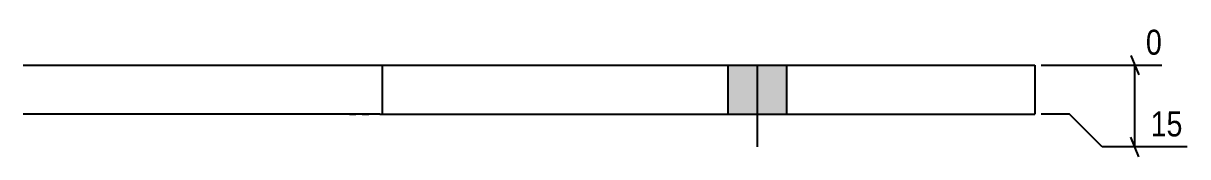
# Model space of a CAD drawing. Header units: millimetres. Extents: x 5 to 12482, y 5 to 335.
# Drawn here: x 6478.4 to 6835.3, y 4.8 to 45.6 of the extents above; entities that cross this region are included whole.
import ezdxf

# ---------------------------------------------------------------- set-up
doc = ezdxf.new("R2010")
doc.units = ezdxf.units.MM
doc.linetypes.add('DXK_LINE_DOT2', pattern=[3.9198, 1.9599, -1.9599])
doc.layers.add('MÅLSÆTNING', color=7, linetype='Continuous')
doc.layers.add('STÅL', color=7, linetype='Continuous')
doc.styles.add('Arial Narrow', font='ARIALN.TTF', dxfattribs={"height": 0.2})

msp = doc.modelspace()

# ---------------------------------------------------------------- hatches: boundary and pattern name
at = {"layer": 'STÅL', "linetype": 'Continuous'}
msp.add_hatch(color=96, dxfattribs=at).paths.add_polyline_path([(6712.43, 32.8), (6694.43, 32.8), (6694.43, 17.8), (6712.43, 17.8)])

# ---------------------------------------------------------------- linework, layer by layer
at = {"layer": 'MÅLSÆTNING', "color": 7, "linetype": 'Continuous'}
for p, q in [((6817.93, 35.8), (6820.33, 29.8)), ((6790.43, 32.8), (6827.4, 32.8)), ((6819.13, 7.8), (6819.13, 32.8)), ((6799.13, 17.8), (6790.43, 17.8)), ((6809.13, 7.8), (6799.13, 17.8)), ((6820.33, 4.8), (6817.93, 10.8)), ((6835.19, 7.8), (6809.13, 7.8))]:
    msp.add_line(p, q, dxfattribs=at)
at = {"layer": 'STÅL', "color": 2, "linetype": 'Continuous'}
for p, q in [((6478.43, 32.8), (6588.43, 32.8)), ((6588.43, 32.8), (6788.43, 32.8)), ((6588.43, 32.8), (6588.43, 17.8)), ((6788.43, 32.8), (6788.43, 17.8)), ((6578.43, 17.8), (6478.43, 17.8)), ((6587.67, 17.8), (6578.43, 17.8)), ((6587.67, 17.8), (6588.43, 17.8)), ((6588.43, 17.8), (6788.43, 17.8))]:
    msp.add_line(p, q, dxfattribs=at)
at = {"layer": 'STÅL', "color": 96, "linetype": 'Continuous'}
for p, q in [((6694.43, 17.8), (6694.43, 32.8)), ((6703.43, 7.8), (6703.43, 32.8)), ((6712.43, 17.8), (6712.43, 32.8))]:
    msp.add_line(p, q, dxfattribs=at)
at = {"layer": 'STÅL', "color": 7, "linetype": 'DXK_LINE_DOT2'}
msp.add_line((6578.43, 17.8), (6585.5, 17.8), dxfattribs=at)

# ---------------------------------------------------------------- next in the draw order: wipeouts: each hides what was drawn before it
at = {"color": 0, "linetype": 'Continuous'}
for points in [[(6829, 34.4), (6829, 45.6), (6820.93, 45.6), (6820.93, 34.4)], [(6835.33, 9.4), (6835.33, 20.6), (6822.38, 20.6), (6822.38, 9.4)]]:
    msp.add_wipeout(points, dxfattribs=at).dxf.layer = 'MÅLSÆTNING'

# ---------------------------------------------------------------- next in the draw order: texts
at = {"layer": 'MÅLSÆTNING', "color": 3, "linetype": 'Continuous', "style": 'Arial Narrow'}
for s, height, p in [('0', 7.64, (6822.53, 36)), ('15', 7.635, (6823.98, 11))]:
    msp.add_text(s, height=height, dxfattribs=at).set_placement(p)

doc.saveas('drawing.dxf')
